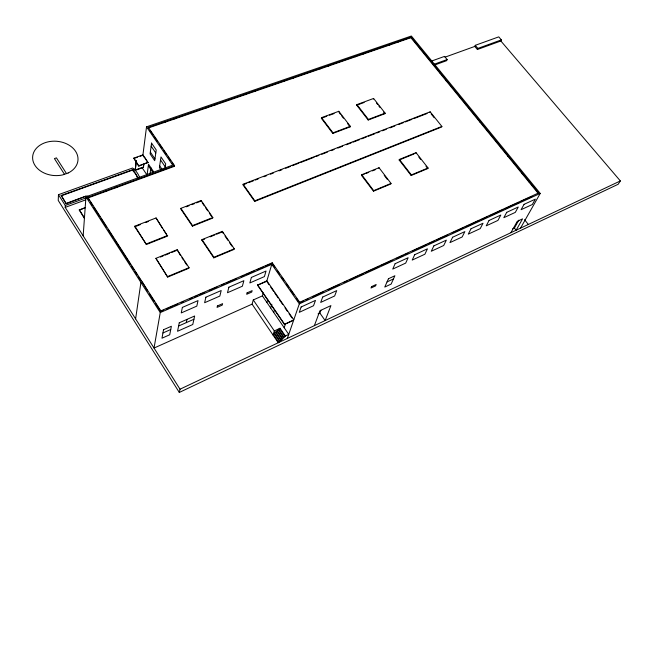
<?xml version="1.0" encoding="UTF-8"?>
<svg xmlns="http://www.w3.org/2000/svg" width="653" height="653" viewBox="0 0 653 653"><rect width="100%" height="100%" fill="white"/><g stroke="black" fill="none" stroke-linecap="round" stroke-linejoin="round"><path stroke-width="0.98" d="M139.669 177.918A24.185 18.7 6.8 0 0 135.253 170.384L132.624 168.001L58.468 194.684L58.231 200.438L179.297 392.445L618.203 184.244L620.35 180.93L500.859 40.984L501.349 39.898L498.753 36.862L475.262 45.326L474.788 46.42L445.044 57.154M61.211 195.467L66.182 203.744L61.211 195.467L132.273 169.837L133.677 171.608A22.202 17.166 6.8 0 1 137.718 178.53M179.297 392.445L180.016 389.204L65.194 207.385L65.292 205.475L58.468 194.684M84.408 218.437L79.282 210.029L84.98 207.662M87.959 196.21L85.992 196.137L67.128 203.401M83.168 235.847L85.951 196.847L172.727 165.144L146.525 126.837L411.357 36.013L540.235 193.427L520.498 228.158M89.477 200.577L87.877 197.394L174.563 165.682L148.337 127.368L411.104 37.115L538.611 192.945L538.292 193.492L410.884 37.719L411.104 37.115M105.223 191.647L105.28 191.027M106.684 191.117L106.741 190.496M115.818 187.77L115.875 187.15M117.254 187.24L117.32 186.619M133.792 158.14L138.82 166.107L148.011 162.417L142.925 154.892L133.792 158.14L138.82 166.107M143.831 164.589L143.464 167.421L135.253 170.384L136.175 160.589M135.253 170.384L136.297 161.887M144.452 157.634L142.876 155.292L146.525 126.837M134.804 226.762L134.885 226.158L156.059 217.955L167.584 236.059L146.394 244.491L134.804 226.762L140.322 224.624M143.464 167.421L143.595 164.238M148.337 127.368L148.255 127.996L410.884 37.719M144.746 157.585L147.953 162.817M150.027 173.853L150.876 167.699M146.394 244.491L134.885 226.158M135.612 318.893L140.917 282.447M164.262 122.495L164.352 121.866M142.199 281.908L147.586 291.018M165.601 122.038L165.699 121.401M156.059 217.955L162.605 228.558M165.005 168.335L165.691 163.846L160.981 156.94L159.405 167.633L160.956 169.927M174.016 119.14L174.114 118.511M175.347 118.683L175.445 118.054M155.912 258.335L167.69 277.092L188.929 268.228L189.043 267.648L177.143 249.707L155.912 258.335L167.69 277.092M87.837 198.014L174.457 166.295L174.563 165.682M85.951 196.847L160.254 312.558L154.026 348.057L252.074 304.143L253.282 299.947L262.4 295.874L263.265 292.977M180.873 208.348L180.767 208.952L192.406 226.183L212.698 218.11L212.829 217.514L201.157 200.495L180.873 208.348L192.521 225.587L192.406 226.183M177.143 249.707L180.277 255.192M205.466 108.333L205.581 107.704M206.756 107.892L206.879 107.263M214.845 105.109L214.968 104.48M216.127 104.668L216.249 104.039M201.157 200.495L201.034 201.091L196.431 202.879M201.875 240.198L201.997 239.61L222.322 231.358L234.272 248.793L234.125 249.373L213.8 257.853L201.875 240.198L204.642 239.08M186.301 322.623L186.987 319.382M245.104 94.709L245.242 94.081M246.344 94.277L246.483 93.657M213.8 257.853L213.931 257.274L201.997 239.61M254.131 91.6L254.278 90.979M223.326 233.603L222.322 231.358M255.364 91.183L255.511 90.555M243.12 184.244L242.973 184.84L254.67 201.41L441.632 127.008L441.885 126.429L430.164 111.81L243.12 184.244L254.825 200.814L254.67 201.41M283.263 81.592L283.418 80.972M284.455 81.176L284.618 80.556M291.956 78.605L292.12 77.985M293.14 78.197L293.303 77.576M257.543 285.149L266.881 280.831L271.795 264.318L299.319 303.874L293.785 319.839L284.422 324.394L257.543 285.149L266.726 281.361M320.011 68.957L320.19 68.336M321.17 68.557L321.341 67.945M328.394 66.075L328.573 65.463M329.536 65.684L329.716 65.071M272.064 263.355L272.228 262.784L299.735 302.282L299.539 302.837L303.245 301.139M321.521 117.662L321.341 118.266L332.81 133.441L350.098 126.886L350.302 126.29L338.817 111.279L321.521 117.662L333.006 132.845L332.81 133.441M266.873 302.412L267.73 299.58M270.669 307.963L271.844 304.208M273.689 312.387L274.595 309.555M355.444 56.778L355.64 56.166M338.629 111.883L338.817 111.279M356.554 56.395L356.75 55.783M363.525 54.003L363.721 53.391M364.627 53.619L364.823 53.007M272.995 334.997L274.325 330.916L280.039 328.247L285.328 335.993L278.251 342.743L252.074 304.143M278.472 342.066L273.215 334.32L280.039 328.247M356.726 105.206L356.922 104.602L373.606 98.456L385.09 113.116L384.87 113.712L368.194 120.03L356.726 105.206L364.129 102.472M284.186 327.724L285.443 324.002M287.336 338.442L293.605 320.354L284.422 324.394M389.621 45.033L389.833 44.42M390.69 44.657L390.902 44.053M373.394 99.052L373.606 98.456M368.194 120.03L368.406 119.434L385.09 113.116M397.416 42.347L397.628 41.743M398.477 41.98L398.689 41.376M361.484 175.331L361.697 174.743L379.034 167.707L391.033 183.411L390.804 183.991L373.475 191.215L361.484 175.331L364.219 174.22M314.362 325.659L319.97 310.706L330.924 305.596L325.137 320.566L319.872 313.065L320.933 310.232M419.969 48.828L420.197 48.232M378.813 168.286L379.034 167.707M373.475 191.215L373.696 190.643L391.033 183.411M426.385 56.68L426.621 56.076M399.154 160.018L399.383 159.438L416.059 152.663L428.041 167.976L427.797 168.547L411.137 175.502L399.154 160.018L413.961 154.002M439.6 72.834L439.844 72.238M431.388 61.129L444.53 56.395L447.134 59.545L446.685 60.647L434.572 65.047M429.927 112.398L430.164 111.81M415.814 153.243L416.059 152.663M446.146 80.833L446.391 80.246M411.137 175.502L411.382 174.922L428.041 167.976M474.788 46.42L477.384 49.506L477.857 48.412L501.349 39.898M459.622 97.313L459.875 96.726M466.299 105.476L466.56 104.888M480.045 122.282L480.314 121.703M486.86 130.608L487.13 130.029M500.884 147.758L501.169 147.186M507.838 156.255L508.124 155.683M522.147 173.755L522.449 173.192M529.24 182.424L529.55 181.869M510.891 232.705L517.249 221.351L522.555 218.861L516.139 230.223L514.393 228.036L518.817 220.159M180.016 389.204L620.35 180.93M285.328 335.993L288.74 334.385L262.4 295.874M512.646 228.86L514.393 228.036M387.049 281.916L393.465 278.913M318.076 313.897L319.872 313.065M306.02 299.866L307.873 299.017M312.501 296.903L323.602 291.818M328.23 289.695L339.331 284.61M343.96 282.496L347.665 280.798M349.51 279.949L357.844 276.137M359.697 275.288L363.394 273.591M365.247 272.742L379.124 266.391M380.977 265.542L392.086 260.457M396.706 258.335L403.187 255.372M405.04 254.523L407.815 253.25M412.443 251.127L418.916 248.164M420.769 247.316L426.319 244.777M428.172 243.928L434.653 240.957M436.498 240.108L447.607 235.023M452.235 232.909L463.336 227.824M465.189 226.975L479.073 220.616M480.918 219.767L487.399 216.804M489.252 215.955L503.128 209.597M504.981 208.748L518.866 202.389M520.71 201.548L531.82 196.463M299.319 303.874L540.235 193.427M299.735 302.282L538.611 192.945M162.94 332.965L170.743 329.512M178.612 326.027L193.933 319.244M161.666 311.065L163.536 310.257M166.344 309.04L168.213 308.232M170.082 307.424L172.89 306.208M174.759 305.4L177.567 304.192M181.314 302.576L183.183 301.759M189.729 298.935L192.537 297.719M194.406 296.911L197.214 295.703M199.083 294.887L204.699 292.462M209.376 290.446L212.184 289.23M214.053 288.422L216.861 287.206M221.538 285.19L224.346 283.973M226.216 283.165L236.508 278.717M241.186 276.701L243.993 275.484M245.863 274.676L254.286 271.036M257.094 269.828L258.963 269.02M260.833 268.212L263.641 266.995M265.51 266.187L271.126 263.763M160.254 312.558L271.795 264.318M272.228 262.784L160.826 310.901L87.877 197.394M167.797 276.513L189.043 267.648M213.931 257.274L234.272 248.793M160.434 257.045L163.193 255.919M165.038 255.176L169.649 253.299M171.494 252.548L176.106 250.67M210.184 236.827L214.804 234.949M216.649 234.198L222.183 231.946M366.047 173.478L368.782 172.368M372.43 170.882L375.165 169.772M146.476 243.896L167.682 235.464M192.521 225.587L212.829 217.514M254.825 200.814L441.885 126.429M145.848 222.485L148.606 221.408M186.293 206.805L189.06 205.736M191.819 204.667L194.586 203.597M243.928 184.472L246.777 183.371M248.671 182.636L253.413 180.799M255.315 180.057L258.164 178.955M263.853 176.751L266.702 175.649M270.497 174.18L273.346 173.069M279.035 170.866L281.884 169.764M285.679 168.294L290.43 166.45M292.324 165.715L298.968 163.144M300.862 162.409L314.15 157.259M316.052 156.524L318.893 155.422M321.741 154.32L327.439 152.108M331.234 150.639L334.075 149.537M337.879 148.068L342.621 146.231M346.416 144.754L351.159 142.917M353.061 142.183L359.705 139.611M361.599 138.869L366.341 137.032M368.243 136.297L374.887 133.726M376.781 132.992L379.63 131.882M382.478 130.78L386.274 129.31M390.07 127.841L394.812 126.005M398.608 124.527L403.358 122.691M405.252 121.956L411.896 119.385M413.79 118.65L427.078 113.5M333.006 132.845L350.302 126.29M79.282 210.029L84.963 207.923M322.247 117.932L326.794 116.25M329.528 115.246L334.075 113.565M65.194 207.385L85.412 199.973M66.206 203.361L85.992 196.137M65.292 205.475L86.474 197.728M477.384 49.506L500.859 40.984M133.294 169.592L135.098 168.947M61.194 195.851L132.224 170.221M135.024 170.033L143.227 167.07M434.074 64.28L447.134 59.545M138.869 165.707L148.011 162.417M135.563 161.242L136.412 160.94M134.657 158.214L137.399 157.242M140.134 156.271L142.876 155.292M132.281 169.837L133.718 171.225A22.21 17.166 6.8 0 1 137.767 178.147M475.262 45.326L477.857 48.412M524.53 219.694L528.35 224.444M431.16 113.932L434.237 117.777M376.414 102.913L377.622 104.456M378.83 105.998L380.038 107.541M383.662 112.169L384.87 113.712M418.81 157.071L420.605 159.365M426.001 166.254L427.797 168.547M356.922 104.602L368.406 119.434M399.383 159.438L411.382 174.922M339.234 112.675L340.442 114.259M341.65 115.834L343.462 118.201M347.682 123.727L350.098 126.886M384.209 175.355L387.205 179.273M361.697 174.743L373.696 190.643M272.636 264.179L274.921 267.469M277.215 270.758L279.508 274.048M281.794 277.337L284.088 280.627M286.373 283.916L288.667 287.206M290.381 289.679L293.817 294.609M296.682 298.723L298.397 301.188M266.881 280.831L293.785 319.839M267.297 282.186L269.012 284.675M270.726 287.165L273.583 291.311M274.733 292.977L278.162 297.948M279.304 299.613L282.741 304.592M285.026 307.906L287.312 311.228M289.034 313.718L291.891 317.864M202.152 202.716L204.373 205.956M205.483 207.572L207.703 210.813M209.368 213.245L211.588 216.486M225.032 236.092L227.873 240.247M229.578 242.728L231.856 246.05M257.609 284.904L284.504 324.157M149.961 130.494L152.81 134.657M153.953 136.322L157.365 141.317M159.65 144.648L161.928 147.978M163.634 150.476L166.482 154.639M168.196 157.136L170.474 160.467M172.18 162.964L174.457 166.295M279.819 328.932L285.1 336.67M278.676 329.463L283.957 337.209M278.447 330.149L283.72 337.887M277.313 330.679L282.586 338.425M151.153 146.166L155.789 152.982M160.54 159.952L165.233 166.85M277.084 331.357L282.357 339.103M275.941 331.895L281.214 339.642M275.721 332.573L280.986 340.319M253.282 299.947L274.325 330.916M274.578 333.103L279.843 340.858M274.358 333.781L279.615 341.527M150.345 152.092L154.957 158.891M159.675 165.829L162.262 169.649M148.337 165.715L153.014 172.653L153.218 171.176L148.533 164.238L147.064 175.077L141.987 167.503M163.715 230.223L166.474 234.394M181.901 257.633L183.526 260.082M184.603 261.714L186.766 264.971M90.579 202.283L92.767 205.695M93.869 207.401L99.893 216.788M100.995 218.494L106.472 227.032M108.12 229.587L113.606 238.125M114.699 239.831L130.6 264.571M131.694 266.277L133.889 269.689M134.983 271.403L137.179 274.815M138.273 276.521L141.015 280.782M149.227 293.572L154.157 301.237M155.798 303.8L160.728 311.465M66.557 173.665L56.452 157.887L54.419 158.581L64.516 174.375M79.299 209.768L84.449 217.865M151.561 143.121L150.1 153.92L154.704 160.703L156.222 149.953L151.561 143.121M163.536 329.724L161.977 338.205L169.731 334.76L171.364 326.271L163.536 329.724M179.265 322.786L177.551 331.275L192.774 324.5L194.643 315.995L179.265 322.786M182.367 307.408L181.256 312.926L196.814 306.126L198.022 300.609L182.367 307.408M205.891 297.188L204.626 302.714L219.841 296.062L221.196 290.536L205.891 297.188M217.416 305.947L217.057 307.4L222.257 305.106L222.616 303.653L217.416 305.947M228.885 287.198L227.481 292.724L242.369 286.218L243.863 280.684L228.885 287.198M247.095 292.854L246.687 294.307L251.74 292.079L252.148 290.626L247.095 292.854M251.381 277.419L249.846 282.953L264.408 276.586L266.032 271.052L251.381 277.419M301.139 306.983L299.27 312.338L313.53 305.735L315.481 300.38L301.139 306.983M322.688 297.058L320.688 302.421L334.646 295.964L336.719 290.601L322.688 297.058M371.59 286.618L370.986 288.03L375.565 285.892L376.177 284.479L371.59 286.618M388.453 278.749L384.764 287.059L391.155 284.055L394.894 275.737L388.453 278.749M395.122 263.706L392.739 269.085L405.693 263.094L408.141 257.715L395.122 263.706M414.688 254.703L412.206 260.082L424.891 254.213L427.446 248.826L414.688 254.703M433.853 245.879L431.274 251.258L443.705 245.504L446.35 240.124L433.853 245.879M452.627 237.235L449.958 242.614L462.144 236.974L464.871 231.595L452.627 237.235M471.025 228.762L468.274 234.141L480.216 228.615L483.024 223.236L471.025 228.762M489.056 220.461L486.224 225.832L497.929 220.42L500.818 215.041L489.056 220.461M506.736 212.323L503.822 217.694L515.299 212.38L518.27 207.009L506.736 212.323M524.065 204.34L521.078 209.703L532.342 204.495L535.378 199.132L524.065 204.34M68.141 173.004L62.819 174.873A22.724 17.182 4.3 0 1 32.723 155.969A22.724 17.182 4.3 0 1 66.875 143.962A22.724 17.182 4.3 0 1 68.141 173.004"/></g></svg>
